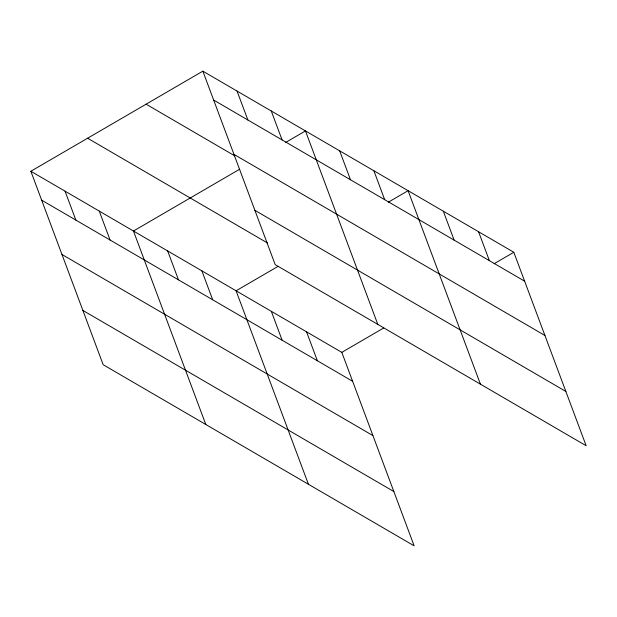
<?xml version="1.0" encoding="UTF-8"?>
<svg xmlns="http://www.w3.org/2000/svg" width="617" height="617" viewBox="0 0 617 617"><rect width="100%" height="100%" fill="white"/><g stroke="black" fill="none" stroke-linecap="round" stroke-linejoin="round"><path stroke-width="0.93" d="M30.85 171.256L341.81 352.369L414.146 545.844L103.186 364.732L30.85 171.256L202.854 71.156L513.814 252.268L586.15 445.744L275.19 264.631L202.854 71.156M239.651 169.228L133.465 231.02L205.8 424.504M285.725 142.411L305.469 130.92L377.812 324.395M278.036 266.374L236.08 290.792L308.423 484.268M388.34 202.175L408.084 190.692L480.427 384.167M341.81 352.369L383.759 327.951M494.07 263.76L513.814 252.268M213.667 100.07L524.62 281.182M233.966 154.373L544.927 335.486M146.09 104.188L234.861 155.893M254.89 210.328L565.843 391.44M87.614 138.223L267.593 243.052M41.663 200.17L352.615 381.283M61.962 254.474L372.923 435.594M82.886 310.428L393.839 491.541M478.568 231.745L489.381 260.659M443.33 211.215L454.143 240.129M373.879 170.762L384.692 199.684M339.674 150.841L350.487 179.763M271.264 110.998L282.077 139.912M237.059 91.077L247.872 119.991M306.564 331.846L317.377 360.76M271.326 311.315L282.131 340.237M201.875 270.871L212.688 299.785M167.67 250.949L178.483 279.863M99.26 211.099L110.073 240.013M65.055 191.177L75.868 220.092"/></g></svg>
